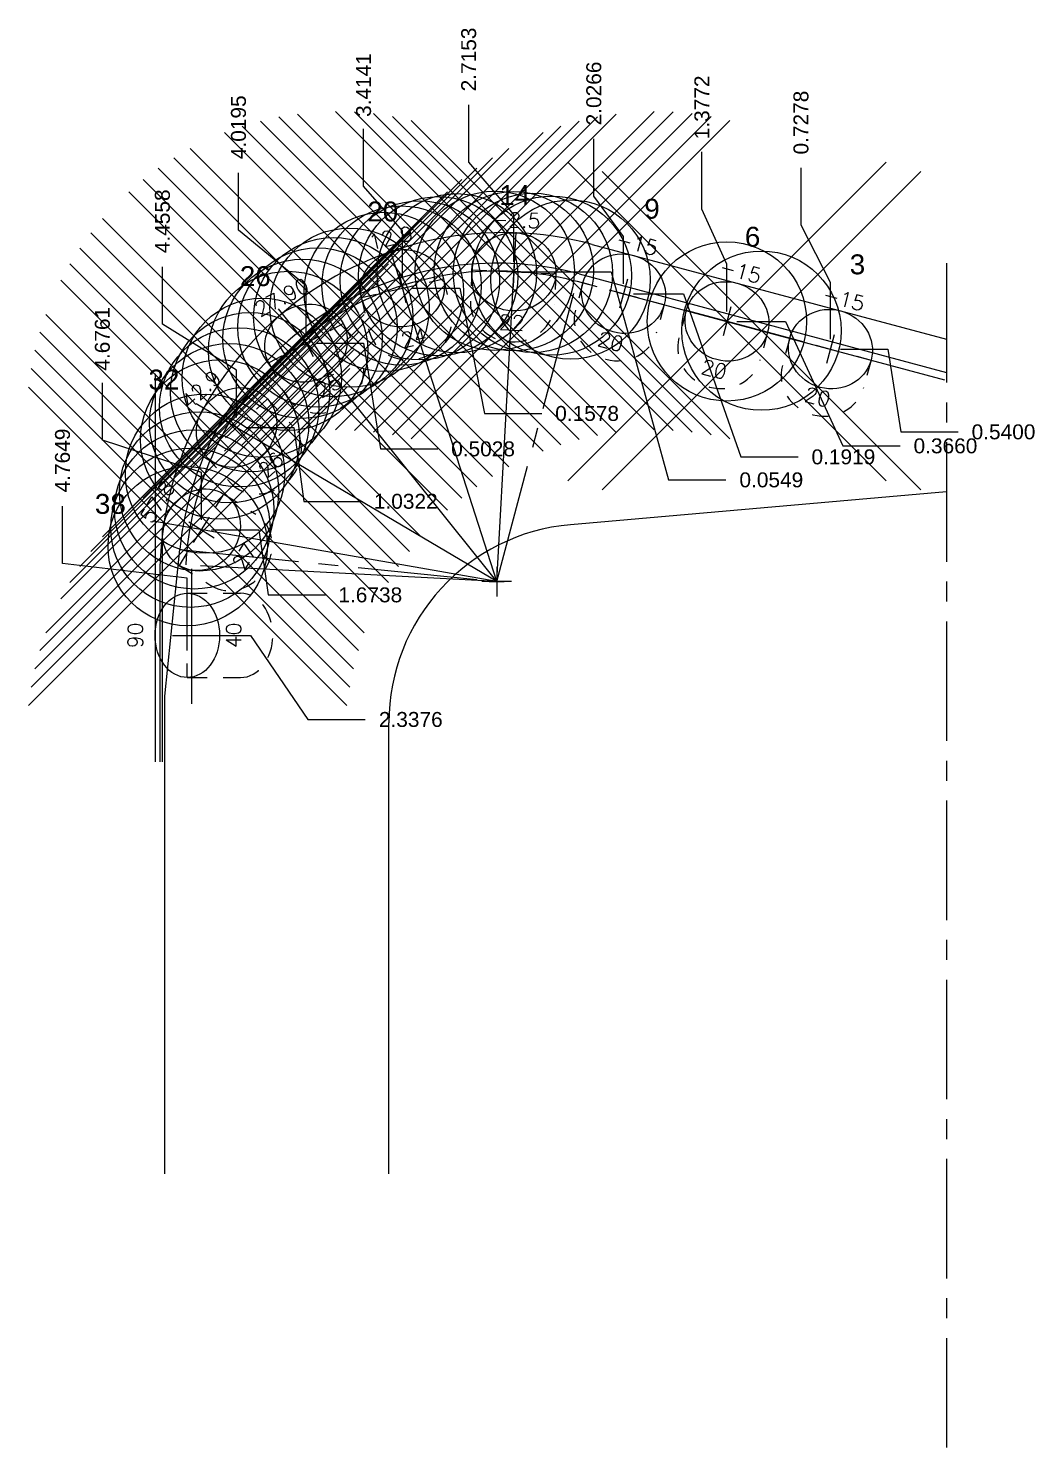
# Model space of a CAD drawing. Header units: inches. Extents: x 57 to 298, y -41 to 19.
# Drawn here: x 231.67 to 237.99, y -29.47 to -20.56 of the extents above; entities that cross this region are included whole.
import ezdxf
from ezdxf.enums import TextEntityAlignment as Align

# ---------------------------------------------------------------- set-up
doc = ezdxf.new("R2010")
doc.units = ezdxf.units.IN
doc.header["$MEASUREMENT"] = 0
doc.header["$PDMODE"] = 35
doc.linetypes.add('CENTER2', pattern=[1.125, 0.75, -0.125, 0.125, -0.125])
doc.linetypes.add('HIDDEN2', pattern=[0.1875, 0.125, -0.0625])
doc.layers.get('Defpoints').update_dxf_attribs({"color": 10})
doc.layers.add('Blade_3', color=7, linetype='Continuous', true_color=0x00cc00)
doc.layers.add('CLine', color=5, linetype='CENTER2')
doc.styles.add('RomanS', font='romans')
doc.styles.get("Standard").update_dxf_attribs({"font": 'arial.ttf'})
doc.dimstyles.get("Standard").update_dxf_attribs({"dimtxt": 0.09375, "dimasz": 0.18, "dimexe": 0.18, "dimexo": 0.0625, "dimgap": 0.09, "dimtad": 0, "dimtih": 1, "dimtoh": 1, "dimdec": 4, "dimzin": 0, "dimdsep": 46, "dimtxsty": 'Standard', "dimcen": 0.09, "dimadec": 4, "dimazin": 0, "dimtfac": 1, "dimtdec": 4, "dimtofl": 0, "dimtmove": 0, "dimatfit": 3, "dimfxl": 1, "dimtolj": 1, "dimtzin": 0, "dimarcsym": 0})

# ---------------------------------------------------------------- blocks, each defined once
blk = doc.blocks.new('CMark')
at = {"layer": 'CLine'}
for p, q in [((0, 0.09400000077063808), (0, -0.09400000077063453)), ((-0.09400000077063808, 0), (0.09400000077063453, 0))]:
    blk.add_line(p, q, dxfattribs=at)
blk = doc.blocks.new('1313@20')
for p, q in [((-0.1704805832052265, 1.188697754575482e-15), (-0.2645000000000036, 0)), ((0.1707499999999965, -6.242535149017196e-15), (0.2644999999999965, -7.42782663763279e-15))]:
    blk.add_line(p, q)
at = {"color": 8, "linetype": 'HIDDEN2', "ltscale": 0.5}
blk.add_line((-0.2644999999999965, 8.993014319519535e-29), (-0.2644999999999965, -0.1778504745293513), dxfattribs=at)
at = {"color": 8, "linetype": 'HIDDEN2', "ltscale": 0.5, "flags": 128}
blk.add_lwpolyline([(0.2644999999999965, -7.42782663763279e-15), (0.2644999999999965, -0.1778504745293522)], dxfattribs=at)
blk.add_ellipse((0, -3.713913318816395e-15), major_axis=(0.2644999999999965, -3.713913318816395e-15), ratio=0.9396926207859347)
at = {"color": 8, "linetype": 'HIDDEN2', "ltscale": 0.5}
blk.add_ellipse((0, -0.1778504745293517), major_axis=(0.2644999999999965, -3.713913318816395e-15), ratio=0.9396926207859347, start_param=3.141592653589793, end_param=6.283185307179586, dxfattribs=at)
blk.add_blockref('CMark', (0, -1.77635683940025e-15))
at = {"style": 'RomanS'}
blk.add_text('20', height=0.094, dxfattribs=at).set_placement((-3.53852319701827e-15, -0.3110486981978802), align=Align.MIDDLE_CENTER)
blk.add_attdef('ANG', text='', height=0.094, dxfattribs=at).set_placement((5.756464916443042e-15, 0.251140714835156), align=Align.BOTTOM_CENTER)
blk = doc.blocks.new('1313@22')
for p, q in [((-0.1704805832052265, 1.188697754575482e-15), (-0.2645000000000036, 0)), ((0.1707499999999965, -6.242535149017196e-15), (0.2644999999999965, -7.42782663763279e-15))]:
    blk.add_line(p, q)
at = {"color": 8, "linetype": 'HIDDEN2', "ltscale": 0.5}
blk.add_line((-0.2644999999999965, 8.993014319519535e-29), (-0.2644999999999965, -0.1947954286), dxfattribs=at)
at = {"color": 8, "linetype": 'HIDDEN2', "ltscale": 0.5, "flags": 128}
blk.add_lwpolyline([(0.2644999999999965, -7.42782663763279e-15), (0.2644999999999965, -0.1947954286000074)], dxfattribs=at)
blk.add_ellipse((0, -3.713913318816395e-15), major_axis=(0.2644999999999965, -3.713913318816395e-15), ratio=0.9271838544423562)
at = {"color": 8, "linetype": 'HIDDEN2', "ltscale": 0.5}
blk.add_ellipse((0, -0.1947954286000037), major_axis=(0.2644999999999965, -3.713913318816395e-15), ratio=0.9271838544423562, start_param=3.141592653589793, end_param=6.283185307179586, dxfattribs=at)
blk.add_blockref('CMark', (0, -1.77635683940025e-15))
at = {"style": 'RomanS'}
blk.add_text('22', height=0.094, dxfattribs=at).set_placement((-2.646286937976472e-12, -0.317987381053466), align=Align.MIDDLE_CENTER)
blk.add_attdef('ANG', text='', height=0.094, dxfattribs=at).set_placement((5.756464916443042e-15, 0.251140714835156), align=Align.BOTTOM_CENTER)
blk = doc.blocks.new('1313@24')
for p, q in [((-0.1704805832052265, 1.188697754575482e-15), (-0.2645000000000036, 0)), ((0.1707499999999965, -6.242535149017196e-15), (0.2644999999999965, -7.42782663763279e-15))]:
    blk.add_line(p, q)
at = {"color": 8, "linetype": 'HIDDEN2', "ltscale": 0.5}
blk.add_line((-0.2644999999999965, 8.993014319519535e-29), (-0.2644999999999965, -0.2115), dxfattribs=at)
at = {"color": 8, "linetype": 'HIDDEN2', "ltscale": 0.5, "flags": 128}
blk.add_lwpolyline([(0.2644999999999965, -7.42782663763279e-15), (0.2644999999999965, -0.2115000000000075)], dxfattribs=at)
blk.add_ellipse((0, -3.713913318816395e-15), major_axis=(0.2644999999999965, -3.713913318816395e-15), ratio=0.9135349716446246)
at = {"color": 8, "linetype": 'HIDDEN2', "ltscale": 0.5}
blk.add_ellipse((0, -0.2115000000000037), major_axis=(0.2644999999999965, -3.713913318816395e-15), ratio=0.9135349716446246, start_param=3.141592653589793, end_param=6.283185307179586, dxfattribs=at)
blk.add_blockref('CMark', (0, -1.77635683940025e-15))
at = {"style": 'RomanS'}
blk.add_text('24', height=0.094, dxfattribs=at).set_placement((-2.646286937976472e-12, -0.317987381053466), align=Align.MIDDLE_CENTER)
blk.add_attdef('ANG', text='', height=0.094, dxfattribs=at).set_placement((5.756464916443042e-15, 0.251140714835156), align=Align.BOTTOM_CENTER)
blk = doc.blocks.new('1313@25')
for p, q in [((-0.1704805832052265, 1.188697754575482e-15), (-0.2645000000000036, 0)), ((0.1707499999999965, -6.242535149017196e-15), (0.2644999999999965, -7.42782663763279e-15))]:
    blk.add_line(p, q)
at = {"color": 8, "linetype": 'HIDDEN2', "ltscale": 0.5}
blk.add_line((-0.2644999999999965, 8.993014319519535e-29), (-0.2644999999999965, -0.219761496105167), dxfattribs=at)
at = {"color": 8, "linetype": 'HIDDEN2', "ltscale": 0.5, "flags": 128}
blk.add_lwpolyline([(0.2644999999999965, -7.42782663763279e-15), (0.2644999999999965, -0.2197614961051684)], dxfattribs=at)
blk.add_ellipse((0, -3.713913318816395e-15), major_axis=(0.2644999999999965, -3.713913318816395e-15), ratio=0.9063077870366758)
at = {"color": 8, "linetype": 'HIDDEN2', "ltscale": 0.5}
blk.add_ellipse((0, -0.2197614961051677), major_axis=(0.2644999999999965, -3.713913318816395e-15), ratio=0.9063077870366758, start_param=3.141592653589793, end_param=6.283185307179586, dxfattribs=at)
blk.add_blockref('CMark', (0, -1.77635683940025e-15))
at = {"style": 'RomanS'}
blk.add_text('25', height=0.094, dxfattribs=at).set_placement((-3.414534818310426e-15, -0.3022184096712013), align=Align.MIDDLE_CENTER)
blk.add_attdef('ANG', text='', height=0.094, dxfattribs=at).set_placement((5.756464916443042e-15, 0.251140714835156), align=Align.BOTTOM_CENTER)
blk = doc.blocks.new('1313@26')
for p, q in [((-0.1704805832052265, 1.188697754575482e-15), (-0.2645000000000036, 0)), ((0.1707499999999965, -6.242535149017196e-15), (0.2644999999999965, -7.42782663763279e-15))]:
    blk.add_line(p, q)
at = {"color": 8, "linetype": 'HIDDEN2', "ltscale": 0.5}
blk.add_line((-0.2644999999999965, 8.993014319519535e-29), (-0.2644999999999965, -0.22795), dxfattribs=at)
at = {"color": 8, "linetype": 'HIDDEN2', "ltscale": 0.5, "flags": 128}
blk.add_lwpolyline([(0.2644999999999965, -7.42782663763279e-15), (0.2644999999999965, -0.2279500000000075)], dxfattribs=at)
blk.add_ellipse((0, -3.713913318816395e-15), major_axis=(0.2644999999999965, -3.713913318816395e-15), ratio=0.8987901701323371)
at = {"color": 8, "linetype": 'HIDDEN2', "ltscale": 0.5}
blk.add_ellipse((0, -0.2279500000000037), major_axis=(0.2644999999999965, -3.713913318816395e-15), ratio=0.8987901701323371, start_param=3.141592653589793, end_param=6.283185307179586, dxfattribs=at)
blk.add_blockref('CMark', (0, -1.77635683940025e-15))
at = {"style": 'RomanS'}
blk.add_text('26', height=0.094, dxfattribs=at).set_placement((-2.646286937976472e-12, -0.317987381053466), align=Align.MIDDLE_CENTER)
blk.add_attdef('ANG', text='', height=0.094, dxfattribs=at).set_placement((5.756464916443042e-15, 0.251140714835156), align=Align.BOTTOM_CENTER)
blk = doc.blocks.new('1313@27')
for p, q in [((-0.1704805832052265, 1.188697754575482e-15), (-0.2645000000000036, 0)), ((0.1707499999999965, -6.242535149017196e-15), (0.2644999999999965, -7.42782663763279e-15))]:
    blk.add_line(p, q)
at = {"color": 8, "linetype": 'HIDDEN2', "ltscale": 0.5}
blk.add_line((-0.2644999999999965, 8.993014319519535e-29), (-0.2644999999999965, -0.23608), dxfattribs=at)
at = {"color": 8, "linetype": 'HIDDEN2', "ltscale": 0.5, "flags": 128}
blk.add_lwpolyline([(0.2644999999999965, -7.42782663763279e-15), (0.2644999999999965, -0.2360800000000075)], dxfattribs=at)
blk.add_ellipse((0, -3.713913318816395e-15), major_axis=(0.2644999999999965, -3.713913318816395e-15), ratio=0.89100189035918)
at = {"color": 8, "linetype": 'HIDDEN2', "ltscale": 0.5}
blk.add_ellipse((0, -0.2360800000000037), major_axis=(0.2644999999999965, -3.713913318816395e-15), ratio=0.89100189035918, start_param=3.141592653589793, end_param=6.283185307179586, dxfattribs=at)
blk.add_blockref('CMark', (0, -1.77635683940025e-15))
at = {"style": 'RomanS'}
blk.add_text('27', height=0.094, dxfattribs=at).set_placement((-2.646286937976472e-12, -0.317987381053466), align=Align.MIDDLE_CENTER)
blk.add_attdef('ANG', text='', height=0.094, dxfattribs=at).set_placement((5.756464916443042e-15, 0.251140714835156), align=Align.BOTTOM_CENTER)
blk = doc.blocks.new('*D407')
at = {"layer": 'Blade_3', "color": 0, "lineweight": -2, "transparency": 16777216}
for p, q in [((236.5254569138319, -21.79649239250735), (236.5254569138319, -21.43649239250735)), ((236.7098045662148, -22.15649239250735), (236.5254569138319, -21.79649239250735)), ((236.7098045662148, -22.51180785969363), (236.7098045662148, -22.15649239250735))]:
    blk.add_line(p, q, dxfattribs=at)
at = {"layer": 'Defpoints', "color": 0, "transparency": 16777216}
for p in [(236.5254569138319, -21.43649239250735), (237.437570329763, -22.03432817411561), (236.7098045662148, -22.57430785969363)]:
    blk.add_point(p, dxfattribs=at)
at = {"layer": 'Blade_3', "color": 0, "transparency": 16777216, "insert": (236.5254569138319, -21.15179807122491), "char_height": 0.09375, "attachment_point": 5, "rotation": 90}
blk.add_mtext('\\A1;0.7278', dxfattribs=at)
blk = doc.blocks.new('*D408')
at = {"layer": 'Blade_3', "color": 0, "lineweight": -2, "transparency": 16777216}
for p, q in [((235.903404372232, -21.6960188624892), (235.903404372232, -21.3360188624892)), ((236.0603686466639, -22.04029202951413), (235.903404372232, -21.6960188624892)), ((236.0603686466639, -22.33779202951413), (236.0603686466639, -22.04029202951413))]:
    blk.add_line(p, q, dxfattribs=at)
at = {"layer": 'Defpoints', "color": 0, "transparency": 16777216}
for p in [(235.903404372232, -21.3360188624892), (237.437570329763, -22.03432817411561), (236.0603686466639, -22.40029202951413)]:
    blk.add_point(p, dxfattribs=at)
at = {"layer": 'Blade_3', "color": 0, "transparency": 16777216, "insert": (235.903404372232, -21.05631260396256), "char_height": 0.09375, "attachment_point": 5, "rotation": 90}
blk.add_mtext('\\A1;1.3772', dxfattribs=at)
blk = doc.blocks.new('*D409')
at = {"layer": 'Blade_3', "color": 0, "lineweight": -2, "transparency": 16777216}
for p, q in [((235.2248016851582, -21.61438406342093), (235.2248016851582, -21.25438406342093)), ((235.410932727113, -21.86627619933463), (235.2248016851582, -21.61438406342093)), ((235.410932727113, -22.16377619933463), (235.410932727113, -21.86627619933463))]:
    blk.add_line(p, q, dxfattribs=at)
at = {"layer": 'Defpoints', "color": 0, "transparency": 16777216}
for p in [(235.2248016851582, -21.25438406342093), (237.437570329763, -22.03432817411561), (235.410932727113, -22.22627619933463)]:
    blk.add_point(p, dxfattribs=at)
at = {"layer": 'Blade_3', "color": 0, "transparency": 16777216, "insert": (235.2248016851582, -20.96901827215213), "char_height": 0.09375, "attachment_point": 5, "rotation": 90}
blk.add_mtext('\\A1;2.0266', dxfattribs=at)
blk = doc.blocks.new('*D410')
at = {"layer": 'Blade_3', "color": 0, "lineweight": -2, "transparency": 16777216}
for p, q in [((234.4393815336404, -21.40087770027536), (234.4393815336404, -21.04087770027536)), ((234.7222959234009, -21.72921140596653), (234.4393815336404, -21.40087770027536)), ((234.7222959234009, -22.02671140596653), (234.7222959234009, -21.72921140596653))]:
    blk.add_line(p, q, dxfattribs=at)
at = {"layer": 'Defpoints', "color": 0, "transparency": 16777216}
for p in [(234.4393815336404, -21.04087770027536), (234.7222959234009, -22.08921140596653), (237.437570329763, -22.03432817411561)]:
    blk.add_point(p, dxfattribs=at)
at = {"layer": 'Blade_3', "color": 0, "transparency": 16777216, "insert": (234.4393815336404, -20.75547993424531), "char_height": 0.09375, "attachment_point": 5, "rotation": 90}
blk.add_mtext('\\A1;2.7153', dxfattribs=at)
blk = doc.blocks.new('*D411')
at = {"layer": 'Blade_3', "color": 0, "lineweight": -2, "transparency": 16777216}
for p, q in [((233.7796287381599, -21.5515879953026), (233.7796287381599, -21.1915879953026)), ((234.0234364674455, -21.8321579475508), (233.7796287381599, -21.5515879953026)), ((234.0234364674455, -22.1296579475508), (234.0234364674455, -21.8321579475508))]:
    blk.add_line(p, q, dxfattribs=at)
at = {"layer": 'Defpoints', "color": 0, "transparency": 16777216}
for p in [(233.7796287381599, -21.1915879953026), (237.437570329763, -22.03432817411561), (234.0234364674455, -22.1921579475508)]:
    blk.add_point(p, dxfattribs=at)
at = {"layer": 'Blade_3', "color": 0, "transparency": 16777216, "insert": (233.7796287381599, -20.91607043050038), "char_height": 0.09375, "attachment_point": 5, "rotation": 90}
blk.add_mtext('\\A1;3.4141', dxfattribs=at)
blk = doc.blocks.new('*D412')
at = {"layer": 'Blade_3', "color": 0, "lineweight": -2, "transparency": 16777216}
for p, q in [((232.994208586642, -21.8278904265665), (232.994208586642, -21.4678904265665)), ((233.4180932673863, -22.17710547950401), (232.994208586642, -21.8278904265665)), ((233.4180932673863, -22.47460547950401), (233.4180932673863, -22.17710547950401))]:
    blk.add_line(p, q, dxfattribs=at)
at = {"layer": 'Defpoints', "color": 0, "transparency": 16777216}
for p in [(232.994208586642, -21.4678904265665), (237.437570329763, -22.03432817411561), (233.4180932673863, -22.53710547950401)]:
    blk.add_point(p, dxfattribs=at)
at = {"layer": 'Blade_3', "color": 0, "transparency": 16777216, "insert": (232.994208586642, -21.18105379627996), "char_height": 0.09375, "attachment_point": 5, "rotation": 90}
blk.add_mtext('\\A1;4.0195', dxfattribs=at)
blk = doc.blocks.new('*D413')
at = {"layer": 'Blade_3', "color": 0, "lineweight": -2, "transparency": 16777216}
for p, q in [((232.5166732926725, -22.41817252728016), (232.5166732926725, -22.05817252728016)), ((232.9817388788168, -22.70650676661544), (232.5166732926725, -22.41817252728016)), ((232.9817388788168, -23.00400676661544), (232.9817388788168, -22.70650676661544))]:
    blk.add_line(p, q, dxfattribs=at)
at = {"layer": 'Defpoints', "color": 0, "transparency": 16777216}
for p in [(232.5166732926725, -22.05817252728016), (237.437570329763, -22.03432817411561), (232.9817388788168, -23.06650676661544)]:
    blk.add_point(p, dxfattribs=at)
at = {"layer": 'Blade_3', "color": 0, "transparency": 16777216, "insert": (232.5166732926725, -21.77159169508367), "char_height": 0.09375, "attachment_point": 5, "rotation": 90}
blk.add_mtext('\\A1;4.4558', dxfattribs=at)
blk = doc.blocks.new('*D414')
at = {"layer": 'Blade_3', "color": 0, "lineweight": -2, "transparency": 16777216}
for p, q in [((232.1396716952551, -23.14660561991177), (232.1396716952551, -22.78660561991177)), ((232.7614490090069, -23.34811780492625), (232.1396716952551, -23.14660561991177)), ((232.7614490090069, -23.64561780492625), (232.7614490090069, -23.34811780492625))]:
    blk.add_line(p, q, dxfattribs=at)
at = {"layer": 'Defpoints', "color": 0, "transparency": 16777216}
for p in [(237.437570329763, -22.03432817411561), (232.1396716952551, -22.78660561991177), (232.7614490090069, -23.70811780492625)]:
    blk.add_point(p, dxfattribs=at)
at = {"layer": 'Blade_3', "color": 0, "transparency": 16777216, "insert": (232.1396716952551, -22.50916956943424), "char_height": 0.09375, "attachment_point": 5, "rotation": 90}
blk.add_mtext('\\A1;4.6761', dxfattribs=at)
blk = doc.blocks.new('*D415')
at = {"layer": 'Blade_3', "color": 0, "lineweight": -2, "transparency": 16777216}
for p, q in [((236.7723045662148, -22.57430785969363), (237.0698045662148, -22.57430785969363)), ((237.0698045662148, -22.57430785969363), (237.1519449291482, -23.09430586152087)), ((237.1519449291482, -23.09430586152087), (237.5119449291482, -23.09430586152087))]:
    blk.add_line(p, q, dxfattribs=at)
at = {"layer": 'Defpoints', "color": 0, "transparency": 16777216}
for p in [(237.437570329763, -22.03432817411561), (236.7098045662148, -22.57430785969363), (237.5119449291482, -23.09430586152087)]:
    blk.add_point(p, dxfattribs=at)
at = {"layer": 'Blade_3', "color": 0, "transparency": 16777216, "insert": (237.7963834523405, -23.09430586152087), "char_height": 0.09375, "attachment_point": 5}
blk.add_mtext('\\A1;0.5400', dxfattribs=at)
blk = doc.blocks.new('*D416')
at = {"layer": 'Blade_3', "color": 0, "lineweight": -2, "transparency": 16777216}
for p, q in [((232.8239490090069, -23.70811780492625), (233.1214490090069, -23.70811780492625)), ((233.1214490090069, -23.70811780492625), (233.1808610911751, -24.11788011636628)), ((233.1808610911751, -24.11788011636628), (233.5408610911751, -24.11788011636628))]:
    blk.add_line(p, q, dxfattribs=at)
at = {"layer": 'Defpoints', "color": 0, "transparency": 16777216}
for p in [(237.437570329763, -22.03432817411561), (232.7614490090069, -23.70811780492625), (233.5408610911751, -24.11788011636628)]:
    blk.add_point(p, dxfattribs=at)
at = {"layer": 'Blade_3', "color": 0, "transparency": 16777216, "insert": (233.8211428954043, -24.11788011636628), "char_height": 0.09375, "attachment_point": 5}
blk.add_mtext('\\A1;1.6738', dxfattribs=at)
blk = doc.blocks.new('*D417')
at = {"layer": 'Blade_3', "color": 0, "lineweight": -2, "transparency": 16777216}
for p, q in [((233.0442388788168, -23.06650676661544), (233.3417388788168, -23.06650676661544)), ((233.3417388788168, -23.06650676661544), (233.4043062690141, -23.53029119729289)), ((233.4043062690141, -23.53029119729289), (233.7643062690141, -23.53029119729289))]:
    blk.add_line(p, q, dxfattribs=at)
at = {"layer": 'Defpoints', "color": 0, "transparency": 16777216}
for p in [(237.437570329763, -22.03432817411561), (232.9817388788168, -23.06650676661544), (233.7643062690141, -23.53029119729289)]:
    blk.add_point(p, dxfattribs=at)
at = {"layer": 'Blade_3', "color": 0, "transparency": 16777216, "insert": (234.0440125275407, -23.53029119729289), "char_height": 0.09375, "attachment_point": 5}
blk.add_mtext('\\A1;1.0322', dxfattribs=at)
blk = doc.blocks.new('*D418')
at = {"layer": 'Blade_3', "color": 0, "lineweight": -2, "transparency": 16777216}
for p, q in [((233.4805932673863, -22.53710547950401), (233.7780932673863, -22.53710547950401)), ((233.7780932673863, -22.53710547950401), (233.884597437734, -23.20105904309364)), ((233.884597437734, -23.20105904309364), (234.244597437734, -23.20105904309364))]:
    blk.add_line(p, q, dxfattribs=at)
at = {"layer": 'Defpoints', "color": 0, "transparency": 16777216}
for p in [(237.437570329763, -22.03432817411561), (233.4180932673863, -22.53710547950401), (234.244597437734, -23.20105904309364)]:
    blk.add_point(p, dxfattribs=at)
at = {"layer": 'Blade_3', "color": 0, "transparency": 16777216, "insert": (234.5292917590164, -23.20105904309364), "char_height": 0.09375, "attachment_point": 5}
blk.add_mtext('\\A1;0.5028', dxfattribs=at)
blk = doc.blocks.new('*D419')
at = {"layer": 'Blade_3', "color": 0, "lineweight": -2, "transparency": 16777216}
for p, q in [((234.0859364674455, -22.1921579475508), (234.3834364674455, -22.1921579475508)), ((234.3834364674455, -22.1921579475508), (234.5376476727664, -22.97870336033056)), ((234.5376476727664, -22.97870336033056), (234.8976476727664, -22.97870336033056))]:
    blk.add_line(p, q, dxfattribs=at)
at = {"layer": 'Defpoints', "color": 0, "transparency": 16777216}
for p in [(237.437570329763, -22.03432817411561), (234.0234364674455, -22.1921579475508), (234.8976476727664, -22.97870336033056)]:
    blk.add_point(p, dxfattribs=at)
at = {"layer": 'Blade_3', "color": 0, "transparency": 16777216, "insert": (235.1823419940488, -22.97870336033056), "char_height": 0.09375, "attachment_point": 5}
blk.add_mtext('\\A1;0.1578', dxfattribs=at)
blk = doc.blocks.new('*D420')
at = {"layer": 'Blade_3', "color": 0, "lineweight": -2, "transparency": 16777216}
for p, q in [((234.7847959234009, -22.08921140596653), (235.3342049170601, -22.08921140596653)), ((235.3342049170601, -22.08921140596653), (235.6942049170601, -23.39572645157531)), ((235.6942049170601, -23.39572645157531), (236.0542049170601, -23.39572645157531))]:
    blk.add_line(p, q, dxfattribs=at)
at = {"layer": 'Defpoints', "color": 0, "transparency": 16777216}
for p in [(234.7222959234009, -22.08921140596653), (237.437570329763, -22.03432817411561), (236.0542049170601, -23.39572645157531)]:
    blk.add_point(p, dxfattribs=at)
at = {"layer": 'Blade_3', "color": 0, "transparency": 16777216, "insert": (236.3388992383425, -23.39572645157531), "char_height": 0.09375, "attachment_point": 5}
blk.add_mtext('\\A1;0.0549', dxfattribs=at)
blk = doc.blocks.new('*D421')
at = {"layer": 'Blade_3', "color": 0, "lineweight": -2, "transparency": 16777216}
for p, q in [((235.473432727113, -22.22627619933463), (235.7866070222388, -22.22627619933463)), ((235.7866070222388, -22.22627619933463), (236.1466070222388, -23.25129580810273)), ((236.1466070222388, -23.25129580810273), (236.5066070222388, -23.25129580810273))]:
    blk.add_line(p, q, dxfattribs=at)
at = {"layer": 'Defpoints', "color": 0, "transparency": 16777216}
for p in [(237.437570329763, -22.03432817411561), (235.410932727113, -22.22627619933463), (236.5066070222388, -23.25129580810273)]:
    blk.add_point(p, dxfattribs=at)
at = {"layer": 'Blade_3', "color": 0, "transparency": 16777216, "insert": (236.7913013435212, -23.25129580810273), "char_height": 0.09375, "attachment_point": 5}
blk.add_mtext('\\A1;0.1919', dxfattribs=at)
blk = doc.blocks.new('*D422')
at = {"layer": 'Blade_3', "color": 0, "lineweight": -2, "transparency": 16777216}
for p, q in [((236.1228686466639, -22.40029202951413), (236.4275099261261, -22.40029202951413)), ((236.4275099261261, -22.40029202951413), (236.7875099261261, -23.18222031214373)), ((236.7875099261261, -23.18222031214373), (237.1475099261261, -23.18222031214373))]:
    blk.add_line(p, q, dxfattribs=at)
at = {"layer": 'Defpoints', "color": 0, "transparency": 16777216}
for p in [(237.437570329763, -22.03432817411561), (236.0603686466639, -22.40029202951413), (237.1475099261261, -23.18222031214373)]:
    blk.add_point(p, dxfattribs=at)
at = {"layer": 'Blade_3', "color": 0, "transparency": 16777216, "insert": (237.4319484493184, -23.18222031214373), "char_height": 0.09375, "attachment_point": 5}
blk.add_mtext('\\A1;0.3660', dxfattribs=at)
blk = doc.blocks.new('1313@40')
for p, q in [((-0.2645, -1.751545495249525e-15), (-0.1768759687267663, -1.751545495249525e-15)), ((0.1768759687267663, -1.800642968063926e-15), (0.2645, -1.800642968063926e-15))]:
    blk.add_line(p, q)
at = {"color": 8, "linetype": 'HIDDEN2'}
for p, q in [((-0.2645, -1.751545495249525e-15), (-0.2645, -0.3342000000000018)), ((0.2645, -1.77635683940025e-15), (0.2644999999999999, -0.3342000000000018))]:
    blk.add_line(p, q, dxfattribs=at)
blk.add_ellipse((0, -1.77635683940025e-15), major_axis=(0.2645, 0), ratio=0.7659735349716448)
blk.add_ellipse((-5.551115123125783e-17, -0.3342000000000018), major_axis=(-0.2645, 0), ratio=0.7659735349716448, start_param=0, end_param=3.141592653589793, dxfattribs=at)
blk.add_blockref('CMark', (0, -1.77635683940025e-15))
at = {"style": 'RomanS'}
blk.add_text('40', height=0.094, dxfattribs=at).set_placement((-3.26492953863637e-15, -0.2915637193009915), align=Align.MIDDLE_CENTER)
blk.add_attdef('ANG', text='', height=0.094, dxfattribs=at).set_placement((5.756464916443042e-15, 0.251140714835156), align=Align.BOTTOM_CENTER)
blk = doc.blocks.new('*D512')
at = {"layer": 'Blade_3', "color": 0, "lineweight": -2, "transparency": 16777216}
for p, q in [((232.735170329763, -24.37193032015041), (233.0700663825797, -24.37193032015041)), ((233.0700663825797, -24.37193032015041), (233.4300663825796, -24.90030325828607)), ((233.4300663825796, -24.90030325828607), (233.7900663825797, -24.90030325828607))]:
    blk.add_line(p, q, dxfattribs=at)
at = {"layer": 'Defpoints', "color": 0, "transparency": 16777216}
for p in [(237.437570329763, -22.03432817411561), (232.672670329763, -24.37193032015041), (233.7900663825797, -24.90030325828607)]:
    blk.add_point(p, dxfattribs=at)
at = {"layer": 'Blade_3', "color": 0, "transparency": 16777216, "insert": (234.0754321738484, -24.90030325828607), "char_height": 0.09375, "attachment_point": 5}
blk.add_mtext('\\A1;2.3376', dxfattribs=at)
blk = doc.blocks.new('*D513')
at = {"layer": 'Blade_3', "color": 0, "lineweight": -2, "transparency": 16777216}
for p, q in [((231.8896116231396, -23.92008510624824), (231.8896116231396, -23.56008510624824)), ((232.672670329763, -24.01193032015041), (231.8896116231396, -23.92008510624824)), ((232.672670329763, -24.30943032015041), (232.672670329763, -24.01193032015041))]:
    blk.add_line(p, q, dxfattribs=at)
at = {"layer": 'Defpoints', "color": 0, "transparency": 16777216}
for p in [(237.437570329763, -22.03432817411561), (231.8896116231396, -23.56008510624824), (232.672670329763, -24.37193032015041)]:
    blk.add_point(p, dxfattribs=at)
at = {"layer": 'Blade_3', "color": 0, "transparency": 16777216, "insert": (231.8896116231396, -23.27350427405175), "char_height": 0.09375, "attachment_point": 5, "rotation": 90}
blk.add_mtext('\\A1;4.7649', dxfattribs=at)

msp = doc.modelspace()

# ---------------------------------------------------------------- linework, layer by layer
for p, q in [((235.2143988957655, -21.91629857102346), (237.437570329763, -22.51199556139926)), ((236.4933259263645, -22.51630258296713), (235.8438900068136, -22.34228675278763)), ((237.437570329763, -23.47013648974598), (235.0786256513285, -23.67651740699381))]:
    msp.add_line(p, q)
at = {"color": 7, "linetype": 'Continuous'}
for p, q in [((235.1324319466075, -22.10247652153748), (237.437570329763, -22.72013648974598)), ((232.531320329763, -24.75307817411561), (232.625070329763, -23.83184289678018)), ((232.531320329763, -27.75307817411561), (232.531320329763, -24.75307817411561)), ((233.937570329763, -27.75307817411561), (233.937570329763, -24.92176077960849))]:
    msp.add_line(p, q, dxfattribs=at)
at = {"color": 1}
for p, q in [((232.470070329763, -22.7303182749372), (232.470070329763, -25.16531841525389)), ((232.515070329763, -23.70499741936575), (232.515070329763, -25.16531841525389)), ((232.6991125159654, -23.9548302797211), (232.6991125159654, -24.80056342029538)), ((232.500070329763, -23.99907613395921), (232.500070329763, -25.16531841525389))]:
    msp.add_line(p, q, dxfattribs=at)
at = {"color": 1, "linetype": 'Continuous'}
for points in [[(233.7972390441325, -22.26123472510221, -0.09131575864177917), (234.4825453943278, -22.08631210788853)], [(234.4825453943278, -22.08631210788853, -0.08258301605501236), (235.1201380419651, -22.14835799828621), (235.1944540872626, -22.16827092260836)], [(233.2203817451378, -22.66762736049234, -0.09109989419660111), (233.7972390441325, -22.26123472510222)], [(232.8278792006318, -23.24744046739237, -0.09038313127192409), (233.2203817451378, -22.66762736049233)], [(232.6651331705085, -23.9290691608222, -0.09046391064487352), (232.8278792006318, -23.24744046739237)]]:
    msp.add_lwpolyline(points, format="xyb", dxfattribs=at)
for points in [[(235.3719239859098, -22.2158238386317), (237.4252764251206, -22.76601796649471)], [(234.6147938564024, -24.03432817411561), (232.7552533069717, -23.93393460059365)]]:
    msp.add_lwpolyline(points, dxfattribs=at)
for centre, radius, start in [((234.656320329763, -23.99907613395921), 2.15625, 74.99999999999436), ((235.187570329763, -24.92176077960849), 1.25, 94.99999999999979)]:
    msp.add_arc(centre, radius, start, 180)
at = {"color": 7, "linetype": 'Continuous'}
msp.add_arc((234.6147938564024, -24.03432817411561), 2, 75.00000000000048, 174.1892683794571, dxfattribs=at)
for p in [(234.2475762824002, -22.11667139999156), (234.3645999277134, -22.09792448478657), (234.6025192668248, -22.08186675722393), (234.7225395474532, -22.08480333045243), (234.8421524599851, -22.09511072489108), (234.9609057683815, -22.11274997003801), (234.0180141310765, -22.17526652655254), (234.1319056234829, -22.14248378186031), (235.0783504866207, -22.13765437491326), (233.9063214300868, -22.21489884843396), (233.5889759139899, -22.37301730644978), (233.6914144032254, -22.31397163099718), (233.490299231592, -22.4381552233448), (236.0603686466639, -22.40029202951413), (236.2768472865142, -22.45829730624063), (233.3957462161659, -22.50914651253107), (233.305663605827, -22.58573083978552), (233.1408200834627, -22.75383703135593), (233.0665794362913, -22.84466924847341), (232.9979278108077, -22.93979610944002), (232.9351130379446, -23.03887420827652), (232.8783618777186, -23.14154587511754), (232.7838110264026, -23.35627351094614), (232.7463644145638, -23.46755866993362), (232.7156747869624, -23.58089349294384), (232.691853129502, -23.69586811616528), (232.6749855907737, -23.81206674561641)]:
    msp.add_point(p)
at = {"layer": 'Blade_3'}
for q in [(234.7360756370283, -21.83988455314055), (233.9441155901206, -21.94506107976558), (233.2456116330853, -22.32130929819574), (232.729006873343, -22.91672647837337), (232.4562534690773, -23.65439982044253)]:
    msp.add_line((234.6147938564024, -24.03432817411561), q, dxfattribs=at)
at = {"layer": 'CLine'}
for p, q in [((237.437570329763, -22.03432817411561), (237.437570329763, -29.47182817411561)), ((234.6147938564024, -24.03432817411561), (235.1324319466075, -22.10247652153748)), ((232.625070329763, -23.83184289678017), (234.6147938564024, -24.03432817411561)), ((234.5677938560171, -24.03432817411561), (234.6617938567877, -24.03432817411561)), ((234.6147938564024, -23.98732817373028), (234.6147938564024, -24.08132817450092))]:
    msp.add_line(p, q, dxfattribs=at)

# ---------------------------------------------------------------- block references
at = {"rotation": 270}
msp.add_blockref('CMark', (234.6147938564024, -24.03432817411561), dxfattribs=at)
at = {"layer": 'Blade_3'}
for name, p, rotation, values in [('1313@22', (234.7222959234009, -22.08921140596653), 357.5000000000001, {'ANG': '-2.5'}), ('1313@24', (234.0234364674455, -22.1921579475508), 12.9, {'ANG': '12.9'}), ('1313@20', (235.410932727113, -22.22627619933463), 345, {'ANG': '-15'}), ('1313@20', (236.0603686466639, -22.40029202951413), 345, {'ANG': '-15'}), ('1313@25', (233.4180932673863, -22.53710547950401), 27.9, {'ANG': '27.90'}), ('1313@20', (236.7098045662148, -22.57430785969363), 345, {'ANG': '-15'}), ('1313@26', (232.9817388788168, -23.06650676661544), 42.89999999999999, {'ANG': '42.9'}), ('1313@27', (232.7614490090069, -23.70811780492625), 57.79999999999999, {'ANG': '57.8'}), ('1313@40', (232.672670329763, -24.37193032015041), 90, {'ANG': '90'})]:
    msp.add_blockref(name, p, dxfattribs=dict(at, rotation=rotation)).add_auto_attribs(values)

# ---------------------------------------------------------------- texts
for s, p in [('14', (234.631112919663, -21.66966771419702)), ('20', (233.8025475234801, -21.77229270160744)), ('9', (235.541395162447, -21.75508126331904)), ('6', (236.1725648935533, -21.93116315747662)), ('3', (236.8310093638209, -22.10439067296522)), ('26', (233.0021687095199, -22.17837653718827)), ('32', (232.4287393519653, -22.82779877207987)), ('38', (232.0923831421888, -23.60854514292789))]:
    msp.add_text(s, height=0.125, dxfattribs=at).set_placement(p)

# ---------------------------------------------------------------- dimensions: what is measured, and where the dimension line sits
for feature_location, offset, dtype, picture, middle in [((234.7222959234009, -22.08921140596653), (-0.28291438976052063, 1.0483337056911708), 1, '*D410', (234.4393815336404, -20.75547993424531)), ((234.0234364674455, -22.1921579475508), (-0.24380772928560646, 1.000569952248199), 1, '*D411', (233.7796287381599, -20.91607043050038)), ((235.410932727113, -22.22627619933463), (-0.18613104195478059, 0.971892135913702), 1, '*D409', (235.2248016851582, -20.96901827215213)), ((236.0603686466639, -22.40029202951413), (-0.15696427443191396, 1.064273167024929), 1, '*D408', (235.903404372232, -21.05631260396256)), ((233.4180932673863, -22.53710547950401), (-0.423884680744294, 1.069215052937512), 1, '*D412', (232.994208586642, -21.18105379627996)), ((236.7098045662148, -22.57430785969363), (-0.18434765238291106, 1.1378154671862788), 1, '*D407', (236.5254569138319, -21.15179807122491)), ((232.9817388788168, -23.06650676661544), (-0.4650655861443056, 1.00833423933528), 1, '*D413', (232.5166732926725, -21.77159169508367)), ((232.672670329763, -24.37193032015041), (-0.7830587066234216, 0.811845213902167), 1, '*D513', (231.8896116231396, -23.27350427405175)), ((232.7614490090069, -23.70811780492625), (-0.6217773137518066, 0.9215121850144783), 1, '*D414', (232.1396716952551, -22.50916956943424)), ((232.672670329763, -24.37193032015041), (1.1173960528167015, -0.5283729381356608), 0, '*D512', (234.0754321738484, -24.90030325828607)), ((232.7614490090069, -23.70811780492625), (0.7794120821681929, -0.40976231144002995), 0, '*D416', (233.8211428954043, -24.11788011636628)), ((232.9817388788168, -23.06650676661544), (0.7825673901973005, -0.4637844306774497), 0, '*D417', (234.0440125275407, -23.53029119729289)), ((233.4180932673863, -22.53710547950401), (0.8265041703477038, -0.6639535635896294), 0, '*D418', (234.5292917590164, -23.20105904309364)), ((234.0234364674455, -22.1921579475508), (0.8742112053209041, -0.7865454127797591), 0, '*D419', (235.1823419940488, -22.97870336033056)), ((234.7222959234009, -22.08921140596653), (1.331908993659198, -1.30651504560878), 0, '*D420', (236.3388992383425, -23.39572645157531)), ((235.410932727113, -22.22627619933463), (1.0956742951258036, -1.0250196087680976), 0, '*D421', (236.7913013435212, -23.25129580810273)), ((236.0603686466639, -22.40029202951413), (1.0871412794622017, -0.7819282826296003), 0, '*D422', (237.4319484493184, -23.18222031214373)), ((236.7098045662148, -22.57430785969363), (0.8021403629333861, -0.5199980018272399), 0, '*D415', (237.7963834523405, -23.09430586152087))]:
    dim = msp.add_ordinate_dim(feature_location=feature_location, offset=offset, dtype=dtype, origin=(237.437570329763, -22.03432817411561), dimstyle='Standard', dxfattribs=at)
    dim.commit()
    dim.dimension.update_dxf_attribs({"geometry": picture, "text_midpoint": middle})

doc.saveas('drawing.dxf')
